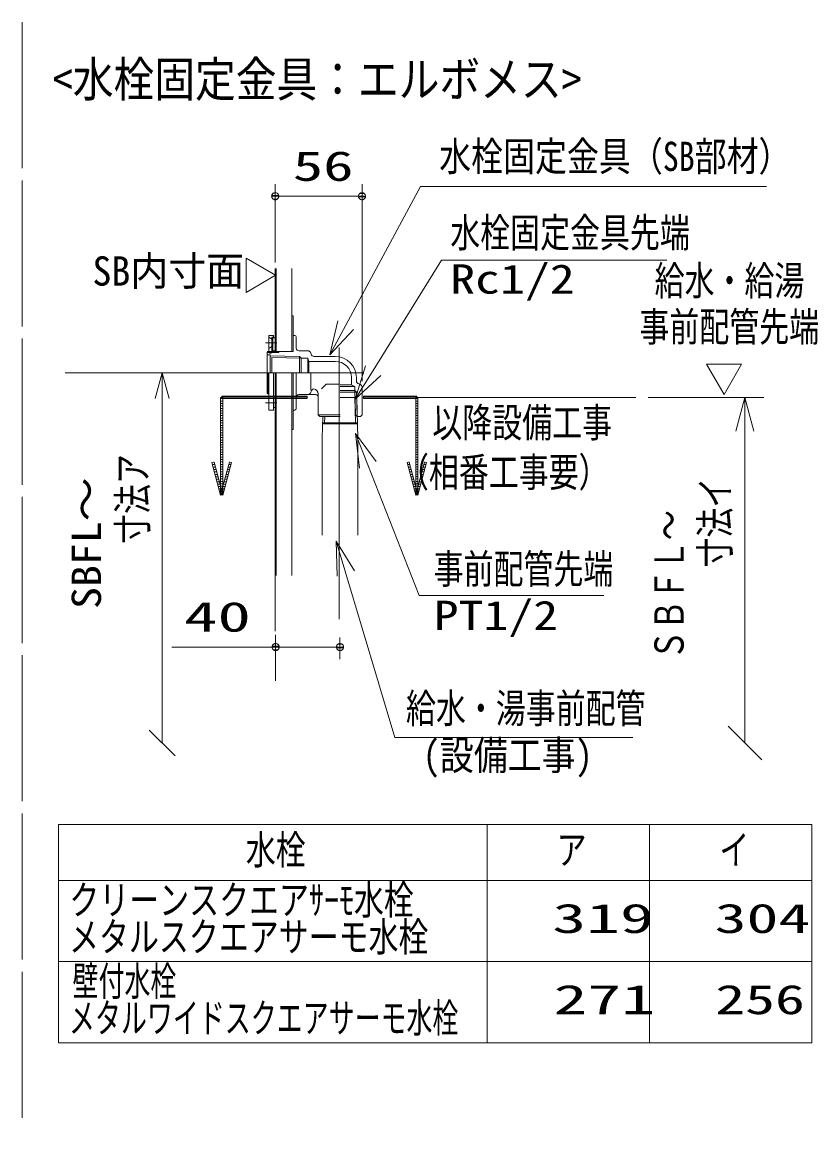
# Model space of a CAD drawing. Units: millimetres on the paper. Extents: x -305 to 305, y -152 to 152.
# Drawn here: x -155.3 to -89.9, y -48.3 to 42.5 of the extents above; entities that cross this region are included whole.
import ezdxf
from ezdxf.enums import TextEntityAlignment as Align

# ---------------------------------------------------------------- set-up
doc = ezdxf.new("R2010")
doc.units = ezdxf.units.MM
doc.linetypes.add('LONG_CHAIN', pattern=[21, 18, -1, 1, -1])
doc.linetypes.add('LONG_DASHED2', pattern=[13, 12, -1])
doc.layers.add('0-1_RV', color=7, linetype='Continuous', lineweight=9)
doc.layers.add('0-2_0', color=7, linetype='Continuous', lineweight=9)
doc.styles.add('ＭＳ ゴシック', font='')
doc.styles.get('ＭＳ ゴシック').set_extended_font_data('MS Gothic')

# ---------------------------------------------------------------- blocks, each defined once
blk = doc.blocks.new('_OPEN30')
at = {"layer": '0-2_0'}
blk.add_line((0, 0), (-1, 0), dxfattribs=at)
blk.add_lwpolyline([(-1, 0.2679), (0, 0), (-1, -0.2679)], dxfattribs=at)
blk = doc.blocks.new('_OBLIQUE')
at = {"layer": '0-2_0'}
blk.add_line((-0.5, -0.5), (0.5, 0.5), dxfattribs=at)
blk = doc.blocks.new('_DOTSMALL')
at = {"layer": '0-2_0'}
for p, q in [((0.0746, 0.1), (-0.0746, 0.1)), ((0.1223, -0.0248), (-0.1223, -0.0248))]:
    blk.add_line(p, q, dxfattribs=at)
for points in [[(0.125, 0), (0.124, 0.0157), (0.1211, 0.0311), (0.1162, 0.046), (0.1095, 0.0602), (0.1011, 0.0735), (0.0911, 0.0856), (0.0797, 0.0963), (0.067, 0.1055), (0.0532, 0.1131), (0.0386, 0.1189), (0.0234, 0.1228), (0.0078, 0.1248), (-0.0078, 0.1248), (-0.0234, 0.1228), (-0.0386, 0.1189), (-0.0532, 0.1131), (-0.067, 0.1055), (-0.0797, 0.0963), (-0.0911, 0.0856), (-0.1011, 0.0735), (-0.1095, 0.0602), (-0.1162, 0.046), (-0.1211, 0.0311), (-0.124, 0.0157), (-0.125, 0), (0, 0)], [(-0.125, 0), (-0.124, -0.0157), (-0.1211, -0.0311), (-0.1162, -0.046), (-0.1095, -0.0602), (-0.1011, -0.0735), (-0.0911, -0.0856), (-0.0797, -0.0963), (-0.067, -0.1055), (-0.0532, -0.1131), (-0.0386, -0.1189), (-0.0234, -0.1228), (-0.0078, -0.1248), (0.0078, -0.1248), (0.0234, -0.1228), (0.0386, -0.1189), (0.0532, -0.1131), (0.067, -0.1055), (0.0797, -0.0963), (0.0911, -0.0856), (0.1011, -0.0735), (0.1095, -0.0602), (0.1162, -0.046), (0.1211, -0.0311), (0.124, -0.0157), (0.125, 0), (0, 0)]]:
    blk.add_lwpolyline(points, close=True, dxfattribs=at)
blk = doc.blocks.new('TRI')
at = {"layer": '0-2_0'}
blk.add_lwpolyline([(0.5, 0.866), (0, 0), (1, 0)], close=True, dxfattribs=at)

msp = doc.modelspace()

# ---------------------------------------------------------------- linework, layer by layer
at = {"layer": '0-1_RV', "linetype": 'LONG_DASHED2'}
msp.add_line((-155.309, 42.475), (-155.309, -48.269), dxfattribs=at)
at = {"layer": '0-1_RV'}
for p, q in [((-134.52, 22.735), (-134.52, 29.171)), ((-127.387, 12.976), (-127.387, 29.171)), ((-134.52, 28.171), (-127.387, 28.171)), ((-134.52, 22.235), (-134.52, 15.409)), ((-134.427, 22.235), (-134.427, 15.409)), ((-133.16, 22.235), (-133.16, 15.409)), ((-133.16, 18.343), (-133.054, 18.343)), ((-133.054, 18.343), (-133.054, 15.409)), ((-135.054, 16.743), (-134.654, 16.743)), ((-135.054, 16.743), (-135.054, 15.409)), ((-134.787, 16.443), (-135.054, 16.609)), ((-134.787, 16.609), (-134.654, 16.609)), ((-134.787, 16.609), (-134.787, 15.409)), ((-134.787, 16.543), (-134.52, 16.543)), ((-134.72, 16.543), (-134.72, 15.476)), ((-134.654, 16.743), (-134.654, 16.609)), ((-133.054, 16.743), (-132.92, 16.743)), ((-132.787, 16.609), (-132.787, 15.676)), ((-134.787, 15.843), (-135.054, 15.676)), ((-134.787, 15.476), (-134.52, 15.476)), ((-132.587, 15.476), (-131.854, 15.476)), ((-135.2, 15.143), (-134.92, 15.143)), ((-135.187, 15.337), (-135.115, 15.409)), ((-135.187, 15.337), (-135.187, 12.015)), ((-135.187, 15.337), (-134.254, 15.337)), ((-135.115, 15.409), (-133.054, 15.409)), ((-135.054, 15.409), (-134.987, 15.276)), ((-134.987, 15.276), (-134.854, 15.276)), ((-134.92, 15.143), (-134.92, 13.676)), ((-134.92, 15.073), (-132.52, 14.998)), ((-134.854, 15.276), (-134.787, 15.409)), ((-134.787, 14.94), (-134.787, 13.676)), ((-134.787, 14.94), (-132.387, 14.865)), ((-134.254, 15.337), (-134.182, 15.409)), ((-132.52, 14.998), (-132.52, 13.672)), ((-132.52, 14.998), (-132.387, 14.865)), ((-132.387, 14.865), (-132.387, 13.672)), ((-132.387, 14.865), (-131.836, 14.865)), ((-131.836, 14.865), (-131.836, 13.676)), ((-131.836, 14.865), (-131.759, 14.609)), ((-131.759, 14.609), (-129.587, 14.609)), ((-131.759, 14.609), (-131.759, 13.676)), ((-131.595, 15.275), (-131.579, 15.21)), ((-131.32, 15.009), (-129.587, 15.009)), ((-135.115, 13.676), (-135.115, 11.943)), ((-135.054, 13.676), (-135.054, 10.609)), ((-134.654, 13.676), (-134.654, 10.609)), ((-134.52, 13.676), (-134.52, -2.986)), ((-134.427, 13.676), (-134.427, -2.986)), ((-133.16, 13.676), (-133.16, -2.986)), ((-133.054, 13.676), (-133.054, 9.009)), ((-132.787, 13.676), (-132.787, 10.743)), ((-131.587, 13.676), (-131.587, 12.243)), ((-130.727, 12.343), (-130.327, 12.743)), ((-130.327, 12.743), (-129.26, 12.743)), ((-128.254, 13.276), (-128.254, 12.676)), ((-127.854, 13.276), (-127.854, 13.009)), ((-127.653, 12.751), (-127.588, 12.735)), ((-135.08, 12.015), (-135.187, 12.015)), ((-135.187, 12.015), (-135.115, 11.943)), ((-135.115, 11.943), (-135.08, 11.943)), ((-132.587, 11.876), (-131.187, 11.876)), ((-131.595, 12.077), (-131.579, 12.142)), ((-130.987, 11.943), (-130.987, 10.209)), ((-129.187, 12.676), (-128.254, 12.676)), ((-129.187, 12.543), (-127.986, 12.543)), ((-129.187, 12.209), (-127.986, 12.209)), ((-129.187, 12.076), (-127.852, 12.076)), ((-127.986, 12.543), (-128.254, 12.676)), ((-127.986, 12.543), (-127.986, 12.209)), ((-127.986, 12.209), (-127.852, 12.076)), ((-127.923, 10.209), (-127.986, 12.209)), ((-127.79, 10.076), (-127.852, 12.076)), ((-127.387, 12.476), (-127.387, 10.209)), ((-143.802, -16.731), (-143.802, 11.555)), ((-138.822, 11.549), (-139.002, 11.549)), ((-138.822, 11.349), (-139.002, 11.349)), ((-138.822, 11.149), (-139.002, 11.149)), ((-138.822, 10.949), (-139.002, 10.949)), ((-131.894, 11.659), (-138.912, 11.659)), ((-131.894, 11.659), (-138.912, 11.659)), ((-129.187, 11.649), (-127.979, 11.649)), ((-127.914, 9.556), (-127.979, 11.649)), ((-127.821, 11.558), (-127.979, 11.649)), ((-127.72, 8.324), (-127.821, 11.558)), ((-122.891, 11.659), (-127.276, 11.659)), ((-122.891, 11.659), (-127.276, 11.659)), ((-122.801, 11.549), (-122.981, 11.549)), ((-122.801, 11.349), (-122.981, 11.349)), ((-122.801, 11.149), (-122.981, 11.149)), ((-122.801, 10.949), (-122.981, 10.949)), ((-103.273, 11.649), (-94.938, 11.649)), ((-138.822, 10.749), (-139.002, 10.749)), ((-138.822, 10.549), (-139.002, 10.549)), ((-138.822, 10.349), (-139.002, 10.349)), ((-138.822, 10.149), (-139.002, 10.149)), ((-135.054, 10.609), (-134.654, 10.609)), ((-134.654, 10.809), (-134.52, 10.809)), ((-133.054, 10.609), (-132.92, 10.609)), ((-130.987, 10.209), (-130.854, 10.076)), ((-130.987, 10.209), (-129.187, 10.209)), ((-130.854, 10.076), (-129.187, 10.076)), ((-130.654, 8.324), (-130.599, 10.076)), ((-130.46, 9.556), (-130.444, 10.076)), ((-127.79, 10.076), (-127.923, 10.209)), ((-127.79, 10.076), (-127.52, 10.076)), ((-127.387, 10.209), (-127.52, 10.076)), ((-122.801, 10.749), (-122.981, 10.749)), ((-122.801, 10.549), (-122.981, 10.549)), ((-122.801, 10.349), (-122.981, 10.349)), ((-122.801, 10.149), (-122.981, 10.149)), ((-138.822, 9.949), (-139.002, 9.949)), ((-138.822, 9.749), (-139.002, 9.749)), ((-138.822, 9.549), (-139.002, 9.549)), ((-138.822, 9.349), (-139.002, 9.349)), ((-138.822, 9.149), (-139.002, 9.149)), ((-130.618, 9.465), (-127.756, 9.465)), ((-130.615, 9.556), (-127.759, 9.556)), ((-130.613, 9.468), (-130.46, 9.556)), ((-127.761, 9.468), (-127.919, 9.559)), ((-122.801, 9.949), (-122.981, 9.949)), ((-122.801, 9.749), (-122.981, 9.749)), ((-122.801, 9.549), (-122.981, 9.549)), ((-122.801, 9.349), (-122.981, 9.349)), ((-122.801, 9.149), (-122.981, 9.149)), ((-138.822, 8.949), (-139.002, 8.949)), ((-138.822, 8.749), (-139.002, 8.749)), ((-138.822, 8.549), (-139.002, 8.549)), ((-138.822, 8.349), (-139.002, 8.349)), ((-133.16, 9.009), (-133.054, 9.009)), ((-130.654, 0.343), (-130.654, 8.324)), ((-127.72, 0.343), (-127.72, 8.324)), ((-122.801, 8.949), (-122.981, 8.949)), ((-122.801, 8.749), (-122.981, 8.749)), ((-122.801, 8.549), (-122.981, 8.549)), ((-122.801, 8.349), (-122.981, 8.349)), ((-95.938, 8.879), (-95.938, -16.731)), ((-138.822, 8.149), (-139.002, 8.149)), ((-138.822, 7.949), (-139.002, 7.949)), ((-138.822, 7.749), (-139.002, 7.749)), ((-138.822, 7.549), (-139.002, 7.549)), ((-138.822, 7.349), (-139.002, 7.349)), ((-122.801, 8.149), (-122.981, 8.149)), ((-122.801, 7.949), (-122.981, 7.949)), ((-122.801, 7.749), (-122.981, 7.749)), ((-122.801, 7.549), (-122.981, 7.549)), ((-122.801, 7.349), (-122.981, 7.349)), ((-138.822, 7.149), (-139.002, 7.149)), ((-138.822, 6.949), (-139.002, 6.949)), ((-138.822, 6.749), (-139.002, 6.749)), ((-138.822, 6.549), (-139.002, 6.549)), ((-122.801, 7.149), (-122.981, 7.149)), ((-122.801, 6.949), (-122.981, 6.949)), ((-122.801, 6.749), (-122.981, 6.749)), ((-122.801, 6.549), (-122.981, 6.549)), ((-139.482, 6.126), (-139.668, 6.126)), ((-139.428, 5.926), (-139.615, 5.926)), ((-139.536, 6.326), (-139.589, 6.326)), ((-139.536, 6.326), (-139.589, 6.326)), ((-139.375, 5.726), (-139.561, 5.726)), ((-139.321, 5.526), (-139.508, 5.526)), ((-138.822, 6.349), (-139.002, 6.349)), ((-138.822, 6.149), (-139.002, 6.149)), ((-138.822, 5.949), (-139.002, 5.949)), ((-138.822, 5.749), (-139.002, 5.749)), ((-138.822, 5.549), (-139.002, 5.549)), ((-138.316, 5.526), (-138.502, 5.526)), ((-138.262, 5.726), (-138.448, 5.726)), ((-138.208, 5.926), (-138.395, 5.926)), ((-138.155, 6.126), (-138.341, 6.126)), ((-138.235, 6.326), (-138.288, 6.326)), ((-138.235, 6.326), (-138.288, 6.326)), ((-123.462, 6.126), (-123.648, 6.126)), ((-123.408, 5.926), (-123.594, 5.926)), ((-123.515, 6.326), (-123.568, 6.326)), ((-123.515, 6.326), (-123.568, 6.326)), ((-123.355, 5.726), (-123.541, 5.726)), ((-123.301, 5.526), (-123.487, 5.526)), ((-122.801, 6.349), (-122.981, 6.349)), ((-122.801, 6.149), (-122.981, 6.149)), ((-122.801, 5.949), (-122.981, 5.949)), ((-122.801, 5.749), (-122.981, 5.749)), ((-122.801, 5.549), (-122.981, 5.549)), ((-122.295, 5.526), (-122.482, 5.526)), ((-122.242, 5.726), (-122.428, 5.726)), ((-122.188, 5.926), (-122.374, 5.926)), ((-122.134, 6.126), (-122.321, 6.126)), ((-122.214, 6.326), (-122.267, 6.326)), ((-122.214, 6.326), (-122.267, 6.326)), ((-139.268, 5.326), (-139.454, 5.326)), ((-139.214, 5.126), (-139.4, 5.126)), ((-139.161, 4.926), (-139.347, 4.926)), ((-139.107, 4.726), (-139.293, 4.726)), ((-138.822, 5.349), (-139.002, 5.349)), ((-138.822, 5.149), (-139.002, 5.149)), ((-138.822, 4.949), (-139.002, 4.949)), ((-138.822, 4.749), (-139.002, 4.749)), ((-138.822, 4.549), (-139.002, 4.549)), ((-138.53, 4.726), (-138.716, 4.726)), ((-138.476, 4.926), (-138.663, 4.926)), ((-138.423, 5.126), (-138.609, 5.126)), ((-138.369, 5.326), (-138.556, 5.326)), ((-123.247, 5.326), (-123.434, 5.326)), ((-123.194, 5.126), (-123.38, 5.126)), ((-123.14, 4.926), (-123.327, 4.926)), ((-123.087, 4.726), (-123.273, 4.726)), ((-122.801, 5.349), (-122.981, 5.349)), ((-122.801, 5.149), (-122.981, 5.149)), ((-122.801, 4.949), (-122.981, 4.949)), ((-122.801, 4.749), (-122.981, 4.749)), ((-122.801, 4.549), (-122.981, 4.549)), ((-122.51, 4.726), (-122.696, 4.726)), ((-122.456, 4.926), (-122.642, 4.926)), ((-122.402, 5.126), (-122.589, 5.126)), ((-122.349, 5.326), (-122.535, 5.326)), ((-139.053, 4.526), (-139.24, 4.526)), ((-139, 4.326), (-139.186, 4.326)), ((-138.946, 4.126), (-139.133, 4.126)), ((-138.893, 3.926), (-139.079, 3.926)), ((-138.839, 3.726), (-139.025, 3.726)), ((-138.822, 4.349), (-139.002, 4.349)), ((-138.822, 4.149), (-139.002, 4.149)), ((-138.822, 3.949), (-139.002, 3.949)), ((-138.822, 3.749), (-139.002, 3.749)), ((-138.798, 3.726), (-138.984, 3.726)), ((-138.744, 3.926), (-138.931, 3.926)), ((-138.691, 4.126), (-138.877, 4.126)), ((-138.637, 4.326), (-138.823, 4.326)), ((-138.584, 4.526), (-138.77, 4.526)), ((-123.033, 4.526), (-123.219, 4.526)), ((-122.979, 4.326), (-123.166, 4.326)), ((-122.926, 4.126), (-123.112, 4.126)), ((-122.872, 3.926), (-123.059, 3.926)), ((-122.819, 3.726), (-123.005, 3.726)), ((-122.801, 4.349), (-122.981, 4.349)), ((-122.801, 4.149), (-122.981, 4.149)), ((-122.801, 3.949), (-122.981, 3.949)), ((-122.801, 3.749), (-122.981, 3.749)), ((-122.778, 3.726), (-122.964, 3.726)), ((-122.724, 3.926), (-122.91, 3.926)), ((-122.67, 4.126), (-122.857, 4.126)), ((-122.617, 4.326), (-122.803, 4.326)), ((-122.563, 4.526), (-122.75, 4.526)), ((-134.487, -11.634), (-134.487, -7.854)), ((-129.2, -8.06), (-129.2, -9.854)), ((-134.487, -8.854), (-142.998, -8.854)), ((-129.2, -8.854), (-134.487, -8.854)), ((-132.167, -8.854), (-129.847, -8.854)), ((-152.319, -23.418), (-152.319, -41.351)), ((-152.319, -23.418), (-90.436, -23.418)), ((-117.103, -23.418), (-117.103, -41.351)), ((-103.769, -23.418), (-103.769, -41.351)), ((-90.436, -23.418), (-90.436, -41.351)), ((-152.319, -28.018), (-90.436, -28.018)), ((-152.319, -34.685), (-90.436, -34.685)), ((-152.319, -41.351), (-90.436, -41.351))]:
    msp.add_line(p, q, dxfattribs=at)
at = {"layer": '0-1_RV', "linetype": 'LONG_CHAIN'}
for p, q in [((-135.32, 16.143), (-134.387, 16.143)), ((-129.26, 15.759), (-129.26, 7.703)), ((-129.26, 15.759), (-129.26, 7.703)), ((-151.779, 13.676), (-132.934, 13.676)), ((-135.42, 13.676), (-127.226, 13.676)), ((-135.42, 13.676), (-127.226, 13.676)), ((-135.32, 11.209), (-134.387, 11.209)), ((-129.26, 11.437), (-129.261, -7.56)), ((-122.891, 11.649), (-94.384, 11.649)), ((-134.52, -2.986), (-134.52, -7.56))]:
    msp.add_line(p, q, dxfattribs=at)
at = {"layer": '0-1_RV'}
for points in [[(-94.166, 28.963), (-122.591, 28.963), (-128.728, 17.586)], [(-102.342, 22.908), (-120.858, 22.908), (-126.484, 13.853)], [(-107.52, -4.634), (-122.693, -4.634), (-126.913, 6.106)], [(-105.158, -16.288), (-124.697, -16.288), (-128.72, -2.813)]]:
    msp.add_lwpolyline(points, dxfattribs=at)
for points in [[(-139.002, 11.649), (-139.002, 3.649), (-138.822, 3.649), (-138.822, 11.649)], [(-138.912, 11.559), (-131.894, 11.559), (-131.894, 11.739), (-138.912, 11.739)], [(-127.276, 11.559), (-122.891, 11.559), (-122.891, 11.739), (-127.276, 11.739)], [(-122.981, 11.649), (-122.981, 3.649), (-122.801, 3.649), (-122.801, 11.649)], [(-139.713, 6.293), (-138.999, 3.626), (-138.825, 3.673), (-139.539, 6.339)], [(-138.284, 6.339), (-138.999, 3.673), (-138.825, 3.626), (-138.11, 6.293)], [(-123.693, 6.293), (-122.978, 3.626), (-122.804, 3.673), (-123.519, 6.339)], [(-122.264, 6.339), (-122.978, 3.673), (-122.804, 3.626), (-122.09, 6.293)]]:
    msp.add_lwpolyline(points, close=True, dxfattribs=at)
for centre, radius, start, end in [((-132.92, 16.609), 0.133, 0, 90), ((-132.92, 16.609), 0.133, 0, 90), ((-132.587, 15.676), 0.2, 179.99996, 270), ((-132.587, 15.676), 0.2, 179.99996, 270), ((-131.854, 15.209), 0.267, 14.25003, 89.99998), ((-131.32, 15.276), 0.267, 194.25005, 270.00002), ((-131.32, 15.276), 0.267, 194.25005, 270.00002), ((-129.587, 13.276), 1.733, 0, 89.99998), ((-129.587, 13.276), 1.333, 0, 89.99998), ((-127.587, 13.009), 0.267, 179.99996, 255.74993), ((-127.587, 13.009), 0.267, 179.99996, 255.74993), ((-127.654, 12.476), 0.267, 0, 75.74997), ((-127.654, 12.476), 0.267, 0, 75.74997), ((-132.587, 11.676), 0.2, 90, 180.00003), ((-132.587, 11.676), 0.2, 90, 180.00003), ((-131.854, 12.143), 0.267, 270.00002, 345.74997), ((-131.854, 12.143), 0.267, 270.00002, 345.74997), ((-131.32, 12.076), 0.267, 96.45021, 165.74995), ((-131.32, 12.076), 0.267, 96.45021, 165.74995), ((-131.387, 11.943), 0.4, 0, 84.73436), ((-131.187, 11.676), 0.2, 0, 90), ((-131.187, 11.676), 0.2, 0, 90), ((-132.92, 10.743), 0.133, 270, 0), ((-132.92, 10.743), 0.133, 270, 0)]:
    msp.add_arc(centre, radius, start, end, dxfattribs=at)

# ---------------------------------------------------------------- block references
for name, p, xscale, yscale, rotation in [('_DOTSMALL', (-134.52, 28.171), 2.32, 2.32, 180), ('TRI', (-134.487, 21.68), 2.804079, 2.804079, 150), ('_OPEN30', (-130.043, 15.148), 2.77, 2.77, 241.65433), ('TRI', (-97.646, 11.89), 2.88, 2.88, 60), ('_OPEN30', (-143.802, 13.676), 2.121326, 2.121326, 90), ('_OPEN30', (-127.945, 11.5), 2.77, 2.77, 238.15095), ('_OPEN30', (-95.938, 11.649), 2.77, 2.77, 90), ('_OPEN30', (-127.926, 8.684), 2.77, 2.77, 111.44887), ('_OPEN30', (-129.512, -0.158), 2.77, 2.77, 106.62256), ('_DOTSMALL', (-134.487, -8.854), 2.32, 2.32, 180), ('_OBLIQUE', (-95.938, -16.731), 2.77, 2.77, 270), ('_OBLIQUE', (-143.802, -16.731), 2.121326, 2.121326, 270)]:
    msp.add_blockref(name, p, dxfattribs=dict(at, xscale=xscale, yscale=yscale, rotation=rotation))
at = {"layer": '0-1_RV', "xscale": 2.32, "yscale": 2.32}
for p in [(-127.387, 28.171), (-129.2, -8.854)]:
    msp.add_blockref('_DOTSMALL', p, dxfattribs=at)

# ---------------------------------------------------------------- texts
at = {"layer": '0-1_RV', "style": 'ＭＳ ゴシック'}
for s, height, width, p in [('<水栓固定金具：エルボメス>', 2.886, 0.85, (-152.811, 35.473)), ('\u3000水栓固定金具（SB部材）', 2.405, 0.8, (-123.678, 29.523)), ('56', 2.441, 1.5, (-133.07, 28.701)), ('水栓固定金具先端', 2.405, 0.75, (-120.145, 23.255)), ('SB内寸面', 2.405, 0.95, (-149.529, 20.109)), ('Rc1/2', 2.405, 1.25, (-120.145, 19.452)), ('給水・給湯', 2.405, 0.75, (-103.355, 19.317)), ('事前配管先端', 2.405, 0.75, (-104.604, 15.526)), ('以降設備工事', 2.405, 0.75, (-121.616, 7.657)), ('（相番工事要）', 2.405, 0.75, (-124.356, 3.585)), ('事前配管先端', 2.405, 0.75, (-121.507, -4.366)), ('40', 2.441, 1.65, (-141.998, -8.324)), ('PT1/2', 2.405, 1.25, (-121.507, -8.173)), ('給水・湯事前配管', 2.405, 0.75, (-123.778, -15.812)), (' (設備工事)', 2.405, 0.85, (-123.778, -19.664)), ('水栓', 2.405, 0.75, (-136.933, -27.431)), ('ア', 2.405, 0.75, (-111.401, -27.431)), ('イ', 2.405, 0.75, (-98.04, -27.431)), ('クリーンスクエアｻｰﾓ水栓', 2.405, 0.75, (-151.429, -31.549)), ('319', 2.405, 1.7, (-111.761, -33.064)), ('304', 2.405, 1.6, (-98.424, -33.064)), ('メタルスクエアサーモ水栓', 2.405, 0.75, (-151.454, -34.579)), ('壁付水栓', 2.405, 0.65, (-151.166, -38.216)), ('271', 2.405, 1.7, (-111.657, -39.731)), ('256', 2.405, 1.5, (-98.375, -39.731)), ('メタルワイドスクエアサーモ水栓', 2.405, 0.65, (-151.456, -41.245))]:
    msp.add_text(s, height=height, dxfattribs=dict(at, width=width)).set_placement(p, align=Align.BOTTOM_LEFT)
for s, width, p in [('\u3000\u3000\u3000寸法ア', 0.75, (-144.309, -7.767)), ('SBFL～', 1.1, (-148.109, -5.726)), ('\u3000\u3000\u3000\u3000寸法イ', 0.75, (-96.475, -12.168)), ('ＳＢＦＬ～', 0.75, (-100.248, -9.919))]:
    msp.add_text(s, height=2.405, rotation=90, dxfattribs=dict(at, width=width)).set_placement(p, align=Align.BOTTOM_LEFT)

doc.saveas('drawing.dxf')
